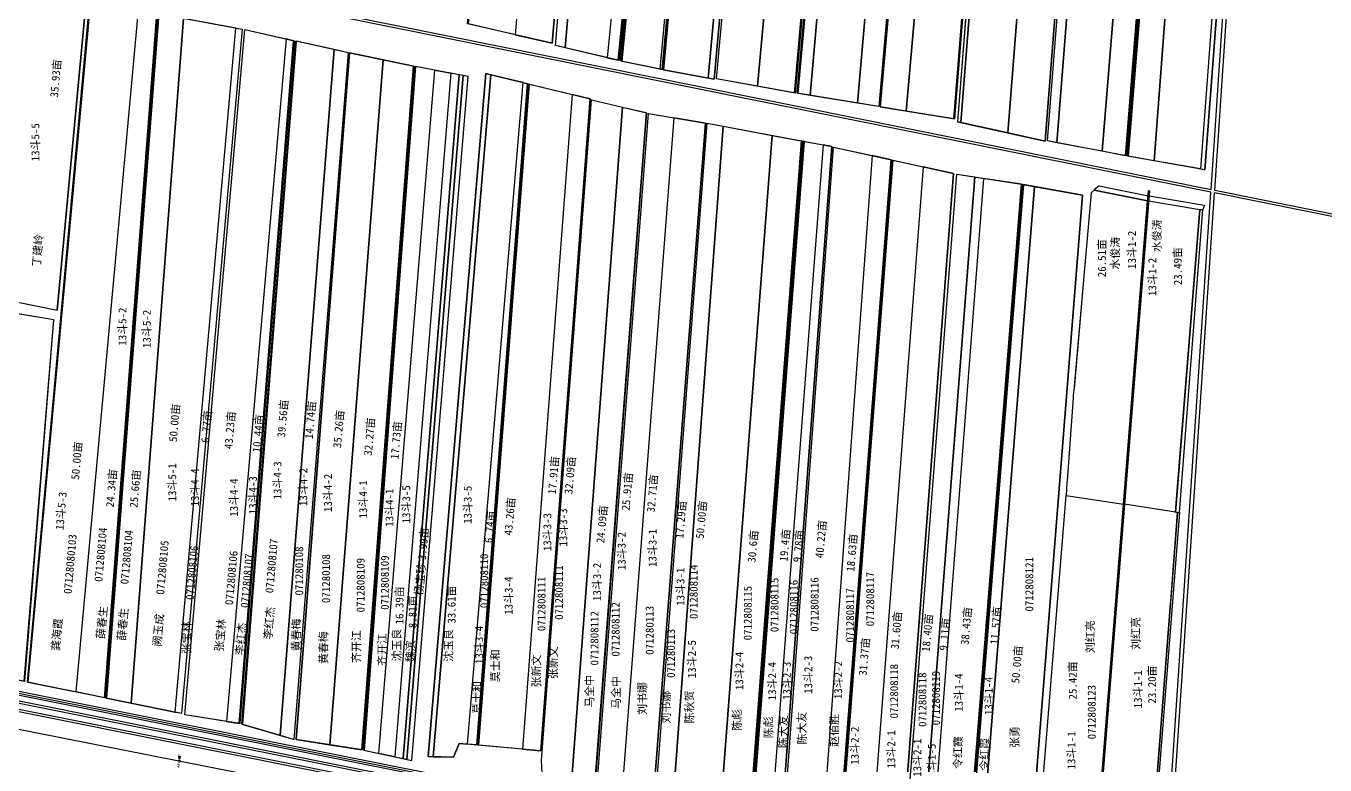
# Model space of a CAD drawing. Extents: x 547558 to 552558, y 4981250 to 4986250.
# Drawn here: x 549811 to 551109, y 4983074 to 4983812 of the extents above; entities that cross this region are included whole.
import ezdxf
from ezdxf.enums import TextEntityAlignment as Align

# ---------------------------------------------------------------- set-up
doc = ezdxf.new("R2010")
doc.units = 0
doc.header["$LTSCALE"] = 10
for name, color, linetype in [('2021新职工', 7, 'CONTINUOUS'), ('2022年', 7, 'CONTINUOUS'), ('出地桩3', 2, 'CONTINUOUS'), ('地号10', 7, 'CONTINUOUS'), ('地籍号6', 7, 'CONTINUOUS'), ('测地框2', 7, 'CONTINUOUS'), ('经营地4', 5, 'CONTINUOUS'), ('路林渠7', 7, 'CONTINUOUS'), ('身份地', 1, 'CONTINUOUS'), ('身份地1', 1, 'CONTINUOUS'), ('身份地权利人8', 7, 'CONTINUOUS'), ('身份的面积9', 1, 'CONTINUOUS')]:
    doc.layers.add(name, color=color, linetype=linetype)
doc.styles.add('HZ', font='rs.shx', dxfattribs={"width": 0.8, "bigfont": 'hztxt.shx'})
doc.styles.add('宋体', font='')
doc.styles.get('宋体').set_extended_font_data('SimSun')

msp = doc.modelspace()

# ---------------------------------------------------------------- linework, layer by layer
at = {"layer": '2021新职工', "color": 1, "linetype": 'Continuous', "flags": 128}
msp.add_lwpolyline([(550896.5, 4984399), (550944.6, 4984395.9), (550886.7, 4983687), (550841.2, 4983695.6)], close=True, dxfattribs=at)
for points, elevation in [([(550179.4, 4983082.2), (550187.9, 4983080.4), (550243.9, 4983763.4), (550235.4, 4983765)], 286.9), ([(550751.3, 4982970.7), (550805.8, 4983654.1), (550768, 4983660), (550715.2, 4982976.9), (550732.7, 4982973.9), (550748.2, 4982971.3)], 286.7), ([(550753.3, 4982970.2), (550764.4, 4982967.6), (550818.9, 4983651.8), (550807.8, 4983653.8)], 286.7)]:
    msp.add_lwpolyline(points, close=True, dxfattribs=dict(at, elevation=elevation))
at = {"layer": '2022年', "color": 4, "linetype": 'Continuous', "flags": 128}
for points, elevation in [([(550799.9, 4984410.9), (550847.1, 4984404.2), (550792.3, 4983705.3), (550745.2, 4983715.7)], 286.9), ([(550655.2, 4982988.3), (550625.1, 4982994.2), (550677.5, 4983678.2), (550707.6, 4983671.6)], 286.8)]:
    msp.add_lwpolyline(points, close=True, dxfattribs=dict(at, elevation=elevation))
for points in [[(550984.7, 4983669.4), (550989.3, 4983668.6), (551042.8, 4984377.8), (551038.2, 4984378.8)], [(550247.7, 4983762.7), (550243.9, 4983763.4), (550187.9, 4983080.4), (550191.7, 4983079.6)], [(550606.3, 4982997.9), (550623.1, 4982994.6), (550675.5, 4983678.6), (550656.5, 4983682.8)]]:
    msp.add_lwpolyline(points, close=True, dxfattribs=at)
at = {"layer": '出地桩3', "color": 2, "linetype": 'Continuous'}
for p, q in [((550471.7, 4984474.3, 286.3), (550403.1, 4983777.8, 286.3)), ((550472.7, 4984474.2, 286.3), (550404.1, 4983777.7, 286.3)), ((550641, 4984442.8, 286.2), (550578.6, 4983745.2, 286.2)), ((550642, 4984442.6, 286.2), (550579.6, 4983745.2, 286.2)), ((550581.6, 4983745.1, 286.3), (550644.3, 4984442, 286.3)), ((550582.6, 4983744.9, 286.3), (550645.3, 4984441.9, 286.3)), ((550738.3, 4983719.4, 286.7), (550793.2, 4984412.3, 286.7)), ((550739.3, 4983719.4, 286.7), (550794.1, 4984412.1, 286.7)), ((550796.6, 4984411.3, 286.9), (550741.8, 4983716.4, 286.9)), ((550967.5, 4984394.4, 286.4), (550909.4, 4983682.5, 286.4)), ((550968.5, 4984394.3, 286.4), (550910.4, 4983682.4, 286.4)), ((550911.7, 4983682.2, 286.4), (550969.9, 4984393.8, 286.4)), ((550912.7, 4983682, 286.4), (550970.9, 4984393.7, 286.4)), ((549889.4, 4983141.1), (549941.8, 4983824.8)), ((549890.4, 4983141), (549942.8, 4983824.6)), ((549891.4, 4983140.8), (549943.8, 4983824.5)), ((550078.3, 4983797.5, 286.2), (550024, 4983115.4, 286.2)), ((550078.8, 4983797.5, 286.2), (550024.5, 4983115.4, 286.2)), ((550026.7, 4983114.7, 286.9), (550080.6, 4983797, 286.9)), ((550027.2, 4983114.7, 286.9), (550081.1, 4983797, 286.9)), ((550146.7, 4983089, 286.2), (550198.1, 4983772.1, 286.2)), ((550147.2, 4983089, 286.2), (550198.6, 4983772.1, 286.2)), ((550199.8, 4983771.8, 286.9), (550148.5, 4983088.7, 286.9)), ((550200.3, 4983771.8, 286.9), (550149, 4983088.7, 286.9)), ((550261.4, 4983094), (550312.1, 4983754.6)), ((550262.4, 4983093.9), (550313.1, 4983754.3)), ((550263.4, 4983093.8), (550314.1, 4983754.2)), ((550623.1, 4982994.5), (550675.5, 4983678.6)), ((550624.1, 4982994.4), (550676.5, 4983678.4)), ((550625.1, 4982994.2), (550677.5, 4983678.3)), ((550751.3, 4982970.7, 286.7), (550805.8, 4983654.1, 286.7)), ((550752.3, 4982970.5, 286.7), (550806.8, 4983654, 286.7)), ((550753.3, 4982970.2, 286.7), (550807.8, 4983653.8, 286.7)), ((550932.8, 4983647.7), (550885.2, 4983050.3)), ((550933.3, 4983647.6), (550885.7, 4983050.2)), ((550933.8, 4983647.6), (550886.2, 4983050.1))]:
    msp.add_line(p, q, dxfattribs=at)
at = {"layer": '出地桩3', "color": 2, "linetype": 'Continuous', "elevation": 286.3, "flags": 128}
for points in [[(550405.7, 4983777), (550473.9, 4984473.8)], [(550406.7, 4983776.8), (550474.9, 4984473.7)]]:
    msp.add_lwpolyline(points, dxfattribs=at)
at = {"layer": '出地桩3', "color": 2, "linetype": 'Continuous', "flags": 128}
for points in [[(549875.3, 4983837.1), (549874.8, 4983837.2), (549812.4, 4983156.9), (549812.9, 4983156.8)], [(549871.2, 4983837.7), (549870.9, 4983837.7), (549842, 4983528.3), (549842.2, 4983528.2)], [(550081.1, 4983796.9), (550080.6, 4983797), (550026.7, 4983114.7), (550027.2, 4983114.7)], [(550534.6, 4983013.3), (550533.7, 4983013.5), (550586.1, 4983697.4), (550587.1, 4983697.2)], [(550589, 4983696.9), (550588, 4983697), (550535.6, 4983013.1), (550536.6, 4983012.9)]]:
    msp.add_lwpolyline(points, close=True, dxfattribs=at)
for points, elevation in [([(550078.3, 4983797.5), (550078.8, 4983797.5), (550024.5, 4983115.4), (550024, 4983115.4)], 286.2), ([(550026.7, 4983114.7), (550027.2, 4983114.7), (550081.1, 4983797), (550080.6, 4983797)], 286.9), ([(550199.8, 4983771.8), (550200.3, 4983771.8), (550149, 4983088.7), (550148.5, 4983088.7)], 286.9)]:
    msp.add_lwpolyline(points, close=True, dxfattribs=dict(at, elevation=elevation))
msp.add_lwpolyline([(550885.2, 4983050.3), (550932.8, 4983647.7), (550933.8, 4983647.6), (550886.2, 4983050.1)], dxfattribs=at)
at = {"layer": '测地框2', "linetype": 'Continuous', "flags": 128}
for points, elevation in [([(550309.9, 4984504.9), (550396.3, 4984495.1), (550336.9, 4983794.9), (550252.1, 4983814.4)], 286), ([(550400.1, 4984494.6), (550472.7, 4984474.2), (550404.1, 4983777.7), (550340, 4983792.6)], 286.3), ([(550473.9, 4984473.8), (550511.3, 4984468.4), (550446.8, 4983768.7), (550405.7, 4983777)], 286.3), ([(550448.2, 4983768.4), (550498.6, 4983759), (550562.8, 4984460.6), (550512.4, 4984468.2)], 286.5), ([(550565.1, 4984460.2), (550642, 4984442.6), (550579.6, 4983745.2), (550501.2, 4983759.3)], 286.2), ([(550644.3, 4984442), (550647, 4984440.9), (550723.8, 4984428.4), (550663.2, 4983731.6), (550581.6, 4983745.1)], 286.3), ([(550664.5, 4983731.3), (550739.3, 4983719.4), (550794.1, 4984412.1), (550726.3, 4984427.6)], 286.7), ([(550741.8, 4983716.4), (550829.6, 4983697.2), (550884.6, 4984398.9), (550796.6, 4984411.3)], 286.9), ([(550887, 4984399.7), (550968.5, 4984394.3), (550910.4, 4983682.4), (550831.8, 4983697.4)], 286.4), ([(550969.9, 4984393.8), (551042.8, 4984377.8), (550989.3, 4983668.6), (550911.7, 4983682.2)], 286.4), ([(549758.5, 4983545.3), (549842.2, 4983528.2), (549871.2, 4983837.7), (549783.2, 4983860.2)], 286.4), ([(549874.8, 4983837.2), (550027, 4983808.9), (549966.5, 4983125.5), (549812.4, 4983156.9)], 286), ([(550029.6, 4983808.6), (550078.8, 4983797.5), (550024.5, 4983115.4), (549969.6, 4983124.1)], 286.2), ([(550026.7, 4983114.7), (550078.9, 4983099.6), (550133.1, 4983785.5), (550080.6, 4983797)], 286.9), ([(550134.2, 4983785.3), (550198.6, 4983772.1), (550147.2, 4983089), (550080.8, 4983099.4)], 286.2), ([(550148.5, 4983088.7), (550196.6, 4983078.6), (550252.7, 4983761.8), (550199.8, 4983771.8)], 286.9), ([(550325.5, 4983088.1), (550244, 4983095.6), (550238.3, 4983081.7), (550212.8, 4983082.4), (550270.4, 4983764.7), (550374.8, 4983739.4)], 287.1), ([(550376.2, 4983738.3), (550431.2, 4983725.5), (550379.1, 4983046.1), (550327, 4983058.9), (550326.2, 4983078.9)], 286.5), ([(550433.2, 4983724.7), (550490.1, 4983715.2), (550437.6, 4983034), (550381.2, 4983046)], 286.4), ([(550491.7, 4983715.2), (550616.2, 4983691.7), (550565.4, 4983006.8), (550439.7, 4983033.5)], 286.6), ([(550618, 4983691.2), (550737.9, 4983664.9), (550685.6, 4982982.3), (550567.8, 4983005.5)], 286.8), ([(550741.4, 4983664.2), (550805.8, 4983654.1), (550806.8, 4983654), (550866.8, 4983643.3), (550812.1, 4982956.3), (550752.3, 4982970.5), (550751.6, 4982970.7), (550688.7, 4982981.5)], 286.7), ([(549764, 4983531), (549734.4, 4983173.8), (549809.6, 4983157.6), (549838.7, 4983518.6)], 286.2)]:
    msp.add_lwpolyline(points, close=True, dxfattribs=dict(at, elevation=elevation))
at = {"layer": '测地框2', "color": 2, "linetype": 'Continuous', "flags": 128}
for points in [[(550534.6, 4983013.3), (550587.1, 4983697.2)], [(550535.6, 4983013.1), (550588, 4983697)]]:
    msp.add_lwpolyline(points, dxfattribs=at)
at = {"layer": '测地框2', "color": 5, "linetype": 'Continuous', "flags": 128}
for points in [[(550534.6, 4983013.3), (550587.1, 4983697.2)], [(550878.6, 4983648.3), (550932, 4983637.4)]]:
    msp.add_lwpolyline(points, dxfattribs=at)
at = {"layer": '测地框2', "color": 1, "linetype": 'Continuous', "flags": 128}
msp.add_lwpolyline([(550932, 4983637.4), (550878.6, 4983648.3), (550875.4, 4983645.6), (550858.7, 4983452), (550858.6, 4983450.8), (550858.6, 4983450.5), (550858.6, 4983450.4), (550858, 4983447.1), (550857.2, 4983436.2), (550851.7, 4983358), (550851.3, 4983356.4), (550850.4, 4983343.3), (550907.9, 4983334.5)], close=True, dxfattribs=at)
at = {"layer": '测地框2', "color": 7, "linetype": 'Continuous', "flags": 128}
for points in [[(550883.7, 4983652.4), (550878.7, 4983648.4)], [(550960, 4983326.7), (550961, 4983339.9), (550984.1, 4983629)], [(550963.7, 4983326.2), (550964.7, 4983339.2), (550987, 4983628.8)], [(550961.9, 4983326.3), (550939.4, 4983037.9)], [(550961.9, 4983326.3), (550963.7, 4983326.1), (550941.2, 4983037.7)], [(550960, 4983326.7), (550963.7, 4983326.2)]]:
    msp.add_lwpolyline(points, dxfattribs=at)
at = {"layer": '测地框2', "color": 3, "linetype": 'Continuous', "flags": 128}
for points in [[(550883.7, 4983652.4), (550932.4, 4983642.5)], [(550933.4, 4983642.6), (550988.8, 4983633.3)], [(550988.8, 4983633.3), (550987, 4983628.8)]]:
    msp.add_lwpolyline(points, dxfattribs=at)
at = {"layer": '测地框2', "color": 4, "linetype": 'Continuous', "flags": 128}
for points in [[(550933, 4983637.6), (550908.9, 4983334.4)], [(550984.1, 4983629), (550987, 4983628.8)], [(549960, 4983126.8), (549961.7, 4983126.4)]]:
    msp.add_lwpolyline(points, dxfattribs=at)
at = {"layer": '经营地4', "color": 1, "linetype": 'Continuous', "flags": 128}
msp.add_lwpolyline([(550168, 4983778.4), (550134.2, 4983785.3), (550080.8, 4983099.4), (550114.7, 4983094.1)], close=True, dxfattribs=at)
at = {"layer": '路林渠7', "color": 5, "linetype": 'Continuous', "flags": 128}
for points, elevation in [([(549210.7, 4986250), (548992.4, 4983319.1), (548991.8, 4983312), (548992.6, 4983305.3), (548995.2, 4983300.8), (549004.2, 4983295.9), (550900, 4982916.3), (550930.6, 4982908.8), (550966.5, 4982901), (550994.6, 4982896.4), (551039.7, 4982888.2)], 284.7), ([(549715.3, 4983136.5), (549715.4, 4983139.7), (549716.3, 4983143.8), (549718.8, 4983145.8), (549720.2, 4983146.1), (549725.5, 4983145.3), (550898.1, 4982910.5), (550930, 4982902.9), (550965.8, 4982895.3), (550993.7, 4982890.6), (551038.9, 4982882.4)], 287.4)]:
    msp.add_lwpolyline(points, dxfattribs=dict(at, elevation=elevation))
at = {"layer": '路林渠7', "color": 4, "linetype": 'Continuous', "flags": 128}
for points, elevation in [([(550995.4, 4983648.6), (551045.5, 4984395.1)], 289.4), ([(550999, 4983647.8), (551049.2, 4984394.4)], 288.7), ([(550995.2, 4983646.2), (549058.6, 4984036.1)], 287.9), ([(550995.4, 4983648.6), (549058.7, 4984038.4)], 288.3), ([(550946.5, 4982919.7), (550995.2, 4983646.2)], 289.4), ([(550950.1, 4982918.9), (550998.9, 4983645.5)], 288.7), ([(552324.7, 4983378.6), (550998.9, 4983645.5)], 287.9), ([(552325.1, 4983380.9), (550999, 4983647.8)], 288.3), ([(550946.3, 4982917.2), (549004, 4983304.9)], 287.8), ([(549004.2, 4983307.3), (550946.5, 4982919.7)], 286.8), ([(550944.1, 4982898.7), (548988.8, 4983290.2)], 288.3), ([(548984.3, 4983271.5), (550943, 4982884.7)], 286.1)]:
    msp.add_lwpolyline(points, dxfattribs=dict(at, elevation=elevation))
at = {"layer": '路林渠7', "color": 3, "linetype": 'Continuous', "flags": 128}
for points in [[(550252.7, 4983761.8), (550247.7, 4983762.7), (550191.7, 4983079.6), (550196.6, 4983078.6)], [(550275.4, 4983763.5), (550270.4, 4983764.7), (550212.8, 4983082.4), (550217.8, 4983082.3)]]:
    msp.add_lwpolyline(points, close=True, dxfattribs=at)
at = {"layer": '路林渠7', "color": 3, "linetype": 'Continuous', "elevation": 286.9, "flags": 128}
msp.add_lwpolyline([(549002.4, 4983303.9), (550946.2, 4982915.6), (550945.5, 4982908.7), (549000.9, 4983298.8)], close=True, dxfattribs=at)
at = {"layer": '路林渠7', "color": 3, "linetype": 'Continuous', "flags": 128}
for points, elevation in [([(549002.4, 4983303.9), (550946.2, 4982915.6)], 286.9), ([(550945.5, 4982908.7), (549000.9, 4983298.8)], 287.9)]:
    msp.add_lwpolyline(points, dxfattribs=dict(at, elevation=elevation))
at = {"layer": '身份地', "color": 1, "linetype": 'Continuous', "flags": 128}
for points in [[(550409.7, 4984491.9), (550460.6, 4984477.6), (550391.9, 4983780.5), (550349.7, 4983790.4)], [(550992.1, 4984389), (551038.2, 4984378.8), (550984.7, 4983669.4), (550938.4, 4983677.5)], [(550307.9, 4983755.6), (550275.4, 4983763.5), (550217.8, 4983082.3), (550238.3, 4983081.7), (550244, 4983095.6), (550252.2, 4983094.8)], [(550407.2, 4983731.1), (550430.7, 4983725.6), (550378.6, 4983046.2), (550355.7, 4983051.8)], [(550406, 4983040.7), (550381.2, 4983046), (550433.2, 4983724.7), (550458.5, 4983720.5)], [(550490.1, 4983715.2), (550458.5, 4983720.5), (550406, 4983040.7), (550437.6, 4983034)], [(550457, 4983029.8), (550439.7, 4983033.5), (550491.7, 4983715.2), (550507.8, 4983712.1)], [(550866.8, 4983643.3), (550818.9, 4983651.8), (550764.4, 4982967.6), (550812.1, 4982956.3)]]:
    msp.add_lwpolyline(points, close=True, dxfattribs=at)
at = {"layer": '身份地', "color": 6, "linetype": 'Continuous', "flags": 128}
for points in [[(550391.9, 4983780.5), (550402.9, 4983777.9), (550471.6, 4984474.5), (550460.6, 4984477.6)], [(549838.7, 4983518.6), (549767.9, 4983530.4), (549738.4, 4983172.9), (549809.1, 4983157.7)]]:
    msp.add_lwpolyline(points, close=True, dxfattribs=at)
at = {"layer": '身份地', "color": 1, "linetype": 'Continuous', "elevation": 286.9, "flags": 128}
msp.add_lwpolyline([(550219.7, 4983768), (550235.4, 4983765), (550179.4, 4983082.2), (550163.7, 4983085.6)], close=True, dxfattribs=at)
at = {"layer": '身份地1', "color": 1, "linetype": 'Continuous', "flags": 128}
for points in [[(550299.9, 4983803.4), (550253.1, 4983814.2), (550310.9, 4984504.8), (550358.9, 4984499.4)], [(550299.9, 4983803.4), (550336.9, 4983794.9), (550396.3, 4984495.1), (550358.9, 4984499.4)], [(550349.7, 4983790.4), (550340, 4983792.6), (550400.1, 4984494.6), (550409.7, 4984491.9)], [(550444.5, 4983769.2), (550406.7, 4983776.8), (550474.9, 4984473.7), (550508.9, 4984468.8)], [(550444.5, 4983769.2), (550446.8, 4983768.7), (550511.3, 4984468.4), (550508.9, 4984468.8)], [(550492.6, 4983760.1), (550448.2, 4983768.4), (550512.4, 4984468.2), (550557, 4984461.5)], [(550557, 4984461.5), (550562.8, 4984460.6), (550498.6, 4983759), (550492.6, 4983760.1)], [(550542.2, 4983751.9), (550501.2, 4983759.3), (550565.1, 4984460.2), (550605.9, 4984450.8)], [(550605.9, 4984450.8), (550641, 4984442.8), (550578.6, 4983745.3), (550542.2, 4983751.9)], [(550594.7, 4983742.9), (550582.6, 4983744.9), (550645.3, 4984441.6), (550647, 4984440.9), (550655.6, 4984439.5)], [(550655.6, 4984439.5), (550702.6, 4984431.8), (550642, 4983735.1), (550594.7, 4983742.9)], [(550702.6, 4984431.8), (550723.8, 4984428.4), (550663.2, 4983731.6), (550642, 4983735.1)], [(550690.5, 4983727.2), (550664.5, 4983731.3), (550726.3, 4984427.6), (550752.1, 4984421.7)], [(550752.1, 4984421.7), (550793.2, 4984412.3), (550738.3, 4983719.5), (550690.5, 4983727.2)], [(550841.2, 4983695.6), (550831.8, 4983697.4), (550887, 4984399.7), (550896.5, 4984399)], [(550944.6, 4984395.9), (550967.5, 4984394.4), (550909.4, 4983682.6), (550886.7, 4983687)], [(550938.4, 4983677.5), (550912.7, 4983682), (550970.9, 4984393.6), (550992.1, 4984389)], [(549870.9, 4983837.7), (549795.8, 4983857), (549766.5, 4983543.6), (549842, 4983528.3)], [(549923.5, 4983828.2), (549875.3, 4983837.1), (549812.9, 4983156.8), (549861, 4983147)], [(549861, 4983147), (549923.5, 4983828.2), (549941.8, 4983824.8), (549889.4, 4983141.2)], [(549968.5, 4983819.8), (549943.8, 4983824.4), (549891.4, 4983140.8), (549916, 4983135.8)], [(549916, 4983135.8), (549960, 4983126.8), (550020.5, 4983810.1), (549968.5, 4983819.8)], [(550020.5, 4983810.1), (550027, 4983808.9), (549966.5, 4983125.5), (549960, 4983126.8)], [(550027.2, 4983114.7), (550064.9, 4983103.7), (550119, 4983788.6), (550081.1, 4983796.9)], [(550064.9, 4983103.7), (550078.9, 4983099.6), (550133.1, 4983785.5), (550119, 4983788.6)], [(550114.7, 4983094.1), (550146.7, 4983089), (550198.1, 4983772.1), (550168, 4983778.4)], [(550312.1, 4983754.6), (550261.4, 4983094), (550252.2, 4983094.8), (550307.9, 4983755.6)], [(550307.3, 4983089.8), (550263.4, 4983093.8), (550314.1, 4983754.1), (550356.8, 4983743.7)], [(550374.8, 4983739.4), (550356.8, 4983743.7), (550307.3, 4983089.8), (550325.5, 4983088.1)], [(550355.7, 4983051.8), (550327, 4983058.9), (550326.2, 4983078.9), (550376.2, 4983738.3), (550407.2, 4983731.1)], [(550504.3, 4983019.8), (550457, 4983029.8), (550507.8, 4983712.1), (550556.7, 4983702.9)], [(550534.6, 4983013.3), (550504.3, 4983019.8), (550556.7, 4983702.9), (550587.1, 4983697.2)], [(550556.7, 4983702.9), (550586.1, 4983697.4), (550533.7, 4983013.5), (550504.3, 4983019.8)], [(550555.2, 4983009), (550536.6, 4983012.9), (550589, 4983696.9), (550607.6, 4983693.4)], [(550616.2, 4983691.7), (550607.6, 4983693.4), (550555.2, 4983009), (550565.4, 4983006.8)], [(550606.3, 4982997.9), (550567.8, 4983005.5), (550618, 4983691.2), (550656.5, 4983682.8)], [(550932, 4983637.4), (550878.6, 4983648.3), (550875.4, 4983645.6), (550868.5, 4983566), (550858.5, 4983450.1), (550858, 4983447.1), (550857.2, 4983436.2), (550851.7, 4983358), (550851.3, 4983356.4), (550850.4, 4983343.3), (550907.9, 4983334.5), (550907.9, 4983334.5), (550907.9, 4983334.5), (550907.9, 4983334.5)], [(550933, 4983637.6), (550984.1, 4983629), (550960, 4983326.7), (550908.9, 4983334.4)], [(550900.8, 4983245.8), (550900.7, 4983243.8), (550885.2, 4983050.3), (550833.1, 4983062.3), (550824.8, 4982962.9), (550820, 4982965.3), (550850.4, 4983343.3), (550907.9, 4983334.5)], [(550901.8, 4983245.6), (550901.6, 4983243.7), (550886.2, 4983050.1), (550939.4, 4983037.9), (550955, 4983235.8), (550955.2, 4983237.6), (550961.9, 4983326.3), (550908.9, 4983334.4)]]:
    msp.add_lwpolyline(points, close=True, dxfattribs=at)
for points, elevation in [([(550745.2, 4983715.7), (550742.3, 4983716.3), (550797, 4984411.3), (550799.9, 4984410.9)], 286.9), ([(550847.1, 4984404.2), (550884.6, 4984398.9), (550829.6, 4983697.2), (550792.3, 4983705.3)], 286.9), ([(550029.6, 4983808.6), (550071, 4983799.2), (550011.2, 4983117.5), (549969.6, 4983124.1)], -286.2), ([(550011.2, 4983117.5), (550024, 4983115.5), (550078.3, 4983797.5), (550071, 4983799.2)], -286.2), ([(550149, 4983088.7), (550163.7, 4983085.6), (550219.7, 4983768), (550200.3, 4983771.7)], 286.9), ([(550737.9, 4983664.9), (550707.6, 4983671.6), (550655.2, 4982988.3), (550685.6, 4982982.3)], 286.8), ([(550706.4, 4982978.5), (550688.7, 4982981.5), (550741.4, 4983664.2), (550759.2, 4983661.4)], 286.7), ([(550715.2, 4982976.9), (550706.4, 4982978.5), (550759.2, 4983661.4), (550768, 4983660)], 286.7)]:
    msp.add_lwpolyline(points, close=True, dxfattribs=dict(at, elevation=elevation))

# ---------------------------------------------------------------- texts
at = {"layer": '2021新职工', "color": 1, "linetype": 'Continuous', "style": '宋体'}
for s, p in [('8.81亩', (550197, 4983227, 0)), ('魏滨', (550194.9, 4983187.5, 0)), ('令红霞', (550742, 4983086.5)), ('令红霞', (550768.4, 4983084.7, 286.7))]:
    msp.add_text(s, height=8, rotation=90, dxfattribs=at).set_placement(p, align=Align.MIDDLE)
at = {"layer": '2022年', "color": 4, "linetype": 'Continuous', "style": '宋体'}
for s, rotation, p in [('3.99亩', 85.1252, (550210.6, 4983278.4)), ('杨宝珍', 84.7059, (550207.3, 4983242.9))]:
    msp.add_text(s, height=8, rotation=rotation, dxfattribs=at).set_placement(p)
at = {"layer": '2022年', "color": 1, "linetype": 'Continuous', "style": 'HZ', "width": 0.8}
msp.add_text('经营地0.46亩', height=2, rotation=86.5817, dxfattribs=at).set_placement((549964.6, 4983071.1))
at = {"layer": '地号10', "color": 1, "linetype": 'Continuous', "style": '宋体'}
for s, p in [('  13斗5-5', (549820, 4983690.6)), (' 13斗5-2', (549907, 4983509.2)), (' 13斗5-2', (549931.4, 4983506.9)), ('  13斗5-1', (549956.8, 4983350.9)), ('  13斗4-4', (549979.5, 4983345.8)), ('13斗4-3', (550062, 4983358.3, -286.2)), ('13斗4-2', (550087.7, 4983351.7)), ('  13斗4-4', (550018.4, 4983335.6)), ('13斗4-3', (550037.4, 4983343.5, -286.2)), ('13斗4-2', (550112.4, 4983345.8)), (' 13斗4-1  ', (550147.6, 4983342)), (' 13斗4-1  ', (550173.9, 4983333.7, 286.2)), ('13斗3-3  ', (550347.6, 4983316.7)), ('13斗3-3  ', (550331.7, 4983312.1)), ('13斗3-2 ', (550406, 4983290.4)), ('  13斗3-1', (550436.9, 4983285.4)), ('13斗3-2 ', (550381.4, 4983259.6)), ('  13斗3-1', (550464.8, 4983246.7)), ('13斗3-4  ', (550293, 4983248.6)), ('  13斗2-5', (550476.2, 4983174.3)), ('  13斗2-4', (550523.6, 4983162.5)), ('  13斗2-4', (550556.4, 4983152.3)), ('13斗1-4', (550742.9, 4983146.3)), ('13斗1-4', (550772.8, 4983142.9))]:
    msp.add_text(s, height=8, rotation=90, dxfattribs=at).set_placement(p, align=Align.MIDDLE)
at = {"layer": '地籍号6', "color": 1, "linetype": 'Continuous', "style": '宋体'}
for s, rotation, p in [('13斗5-3', 85, (549845.8, 4983327.8)), ('07128080103', 85, (549855.1, 4983274.7)), ('0712808104', 85, (549885.6, 4983284.1)), ('0712808104', 85, (549911.6, 4983281.6)), ('0712808105', 85, (549947.3, 4983271.2)), ('0712808106', 85, (549976.9, 4983266)), ('0712808107', 85, (550056.4, 4983272.8)), ('071280108', 90, (550084, 4983267.8)), ('0712808106', 85, (550016.2, 4983260.9)), ('0712808107', 85, (550031.7, 4983258)), ('071280108', 90, (550110.8, 4983260.2)), ('0712808109', 90, (550145.4, 4983253.6)), ('0712808109', 90, (550169.6, 4983256.2)), ('0712808110', 90, (550268.9, 4983257.9)), ('0712808121', 90, (550813.7, 4983254.5)), ('0712808111', 90, (550343.7, 4983246.2)), ('0712808114', 90, (550478.3, 4983247)), ('0712808117', 90, (550654.7, 4983239.7)), ('0712808111', 90, (550326.2, 4983234.9)), ('0712808115', 90, (550532.3, 4983225.7)), ('0712808115', 90, (550559.1, 4983233.9)), ('0712808116', 90, (550578.3, 4983231.8)), ('0712808116', 90, (550599.1, 4983234.3)), ('0712808117', 90, (550634.6, 4983223.5)), ('0712808112', 90, (550379.1, 4983200.6)), ('0712808112', 90, (550400.2, 4983209.5)), ('071280113', 90, (550434.3, 4983208.5)), ('071280113', 90, (550455.6, 4983185.5)), ('0712808118', 90, (550678.6, 4983147.7)), ('0712808118', 90, (550706.9, 4983139.2)), ('0712808119', 90, (550720.4, 4983140.8)), ('0712808123', 90, (550876.1, 4983126.8))]:
    msp.add_text(s, height=8, rotation=rotation, dxfattribs=at).set_placement(p, align=Align.MIDDLE)
at = {"layer": '身份地', "color": 1, "linetype": 'Continuous', "style": '宋体'}
for s, rotation, p in [('25.91亩', 85, (550411.5, 4983347.3, -286.7)), ('32.71亩', 85, (550436.6, 4983345.4, -286.7)), (' 13斗3-5 ', 90, (550190.7, 4983334.4, 286.2)), (' 13斗3-5 ', 90, (550252.1, 4983333.9, 286.2)), ('24.09亩', 85, (550386.2, 4983314.6, -286.7)), ('17.29亩', 85, (550465.2, 4983319.2, -286.7)), ('16.39亩', 90, (550183.9, 4983233.5, 0)), ('33.61亩', 90, (550236, 4983234.3, 0)), ('沈玉良', 90, (550181.2, 4983193.7, 0)), ('沈玉良', 90, (550233, 4983193.4, 0)), ('50.00亩', 85, (550801, 4983174.5)), ('马全中', 90, (550373.8, 4983147.7)), ('马全中', 90, (550400.3, 4983146.4)), ('刘书娜', 90, (550426.7, 4983140.5)), ('刘书娜', 90, (550450.4, 4983131.8)), ('张勇', 90, (550799, 4983102))]:
    msp.add_text(s, height=8, rotation=rotation, dxfattribs=at).set_placement(p, align=Align.MIDDLE)
at = {"layer": '身份地权利人8', "color": 1, "linetype": 'Continuous', "style": '宋体'}
for s, rotation, p in [('水俊涛', 90, (550941, 4983602.6)), ('丁建岭', 85, (549822.3, 4983588)), ('13斗1-2', 90, (550916, 4983588.6)), ('水俊涛', 90, (550899.3, 4983585.2)), ('13斗1-2', 90, (550936.4, 4983561.5)), ('薛春生', 85, (549886.6, 4983216.3)), ('薛春生', 85, (549907.4, 4983214.6)), ('李红杰', 85, (550053.7, 4983215.8)), ('龚海霞 ', 85, (549841.8, 4983207)), ('阙玉成', 85, (549942.9, 4983208.7)), ('张宝林', 90, (549971.2, 4983201.1, 572.3)), ('张宝林', 85, (550004.9, 4983203.7)), ('李红杰', 85, (550025.5, 4983200, 286.9)), ('黄春梅', 90, (550080.7, 4983203.9)), ('13斗3-4', 90, (550263.5, 4983194)), ('刘红亮', 90, (550874.3, 4983202.1)), ('刘红亮', 90, (550919.8, 4983205.5)), ('黄春梅', 90, (550108, 4983191.2)), ('齐开江', 90, (550140.9, 4983192.3)), ('齐开江', 90, (550166.7, 4983189.3)), ('莫士和', 90, (550279.7, 4983173.1)), ('张新文', 90, (550337.7, 4983176.1)), ('张新文', 90, (550320.8, 4983167.9)), ('13斗2-3', 90, (550571.1, 4983158.1)), ('13斗2-3', 90, (550592.5, 4983164.1)), ('13斗2-2', 90, (550622.4, 4983158.8)), ('莫士和', 90, (550261.7, 4983141.5)), ('陈秋贺', 90, (550473.7, 4983131.9)), ('陈彪', 90, (550521.3, 4983118.9)), ('陈彪', 90, (550552.7, 4983111.6)), ('陈大友', 90, (550567.5, 4983107.3)), ('陈大友', 90, (550586.1, 4983110.9)), ('赵佰胜', 90, (550618.5, 4983108.6)), ('13斗2-2', 90, (550639, 4983093.3)), ('13斗2-1', 90, (550675.4, 4983089.6)), ('13斗2-1', 90, (550701.4, 4983081.3)), ('13斗1-5', 90, (550716, 4983076.2))]:
    msp.add_text(s, height=8, rotation=rotation, dxfattribs=at).set_placement(p, align=Align.MIDDLE)
at = {"layer": '身份的面积9', "color": 1, "linetype": 'Continuous', "style": '宋体'}
for s, rotation, p in [('35.93亩', 85, (549840.3, 4983759.9, 286.2)), ('26.51亩', 90, (550886, 4983580.3)), ('23.49亩', 90.7252, (550961.8, 4983572.3)), ('50.00亩', 85, (549959, 4983415.8)), ('39.56亩', 85, (550067.2, 4983420.1, -286.2)), ('14.74亩', 85, (550094.9, 4983418.7, -286.2)), ('6.77亩', 85, (549991, 4983412.1)), ('43.23亩', 85, (550014.4, 4983408.6)), ('10.44亩', 85, (550042.5, 4983405.3, -286.2)), ('35.26亩', 85, (550123.1, 4983409.6, -286.2)), ('32.27亩', 85, (550153.9, 4983402, -286.2)), ('17.73亩', 85, (550180.6, 4983398.5, -286.2)), ('50.00亩', 85, (549861.3, 4983378)), ('17.91亩', 85, (550337.8, 4983363.5, -286.7)), ('32.09亩', 85, (550354.3, 4983363.5, -286.7)), ('24.34亩', 85, (549896, 4983350.6)), ('25.66亩', 85, (549919.7, 4983350.1)), ('43.26亩', 85, (550294.1, 4983322.4, -286.7)), ('50.00亩', 85, (550485.6, 4983319, -286.7)), ('6.74亩', 85, (550274.2, 4983312, -286.7)), ('40.22亩', 85, (550605.1, 4983299.7, -286.7)), ('30.6亩', 85, (550537.1, 4983292.5, -286.7)), ('19.4亩', 85, (550569.1, 4983293.6, -286.7)), ('9.78亩', 85, (550582.7, 4983292.8, -286.7)), ('18.63亩', 85, (550636.1, 4983286.1, -286.7)), ('31.60亩', 85, (550680.5, 4983208.6, -286.7)), ('38.43亩', 85, (550750.4, 4983212.9, -286.7)), ('11.57亩', 85, (550779.8, 4983213.4, -286.7)), ('18.40亩', 85, (550711.5, 4983206.1, -286.7)), ('9.11亩', 85, (550728.8, 4983204.6, -286.7)), ('31.37亩', 85, (550648.4, 4983182.3, -286.7)), ('25.42亩', 90, (550856.8, 4983158.5)), ('13斗1-1', 90, (550922, 4983149.7)), ('23.20亩', 90, (550936.1, 4983154.4)), ('13斗1-1', 90, (550855.5, 4983088.6))]:
    msp.add_text(s, height=8, rotation=rotation, dxfattribs=at).set_placement(p, align=Align.MIDDLE)

doc.saveas('drawing.dxf')
